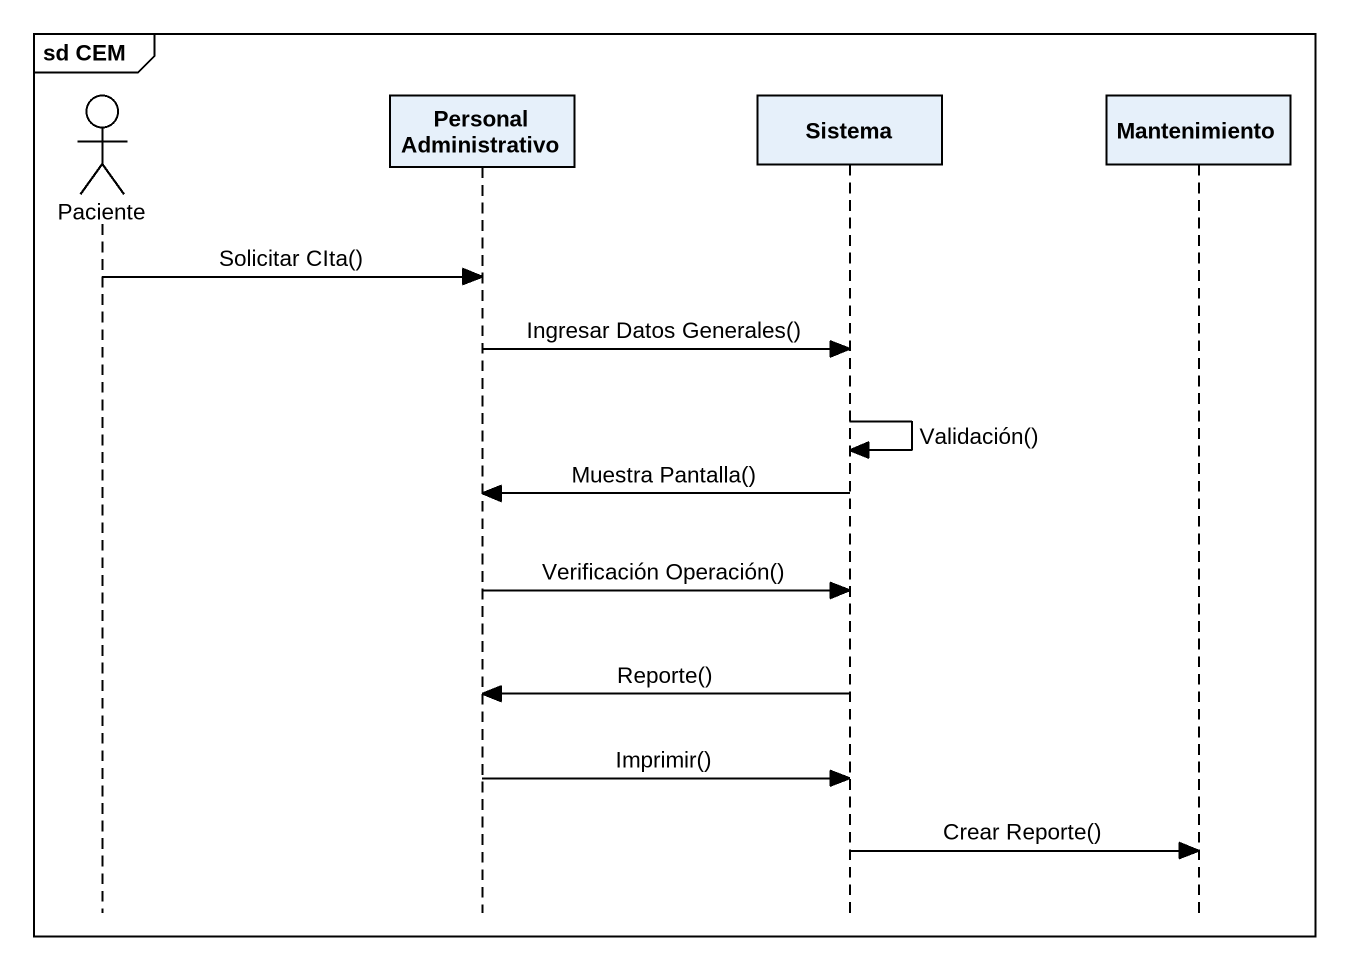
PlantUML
@startuml
mainframe sd CEM
hide footbox
actor Paciente
participant "Personal Administrativo" as Personal_Administrativo
participant Sistema
participant Mantenimiento

Paciente -> Personal_Administrativo : Solicitar CIta()
Personal_Administrativo -> Sistema : Ingresar Datos Generales()
Sistema -> Sistema : Validación()
Sistema -> Personal_Administrativo : Muestra Pantalla()
Personal_Administrativo -> Sistema : Verificación Operación()
Sistema -> Personal_Administrativo : Reporte()
Personal_Administrativo -> Sistema : Imprimir()
Sistema -> Mantenimiento : Crear Reporte()
@enduml
